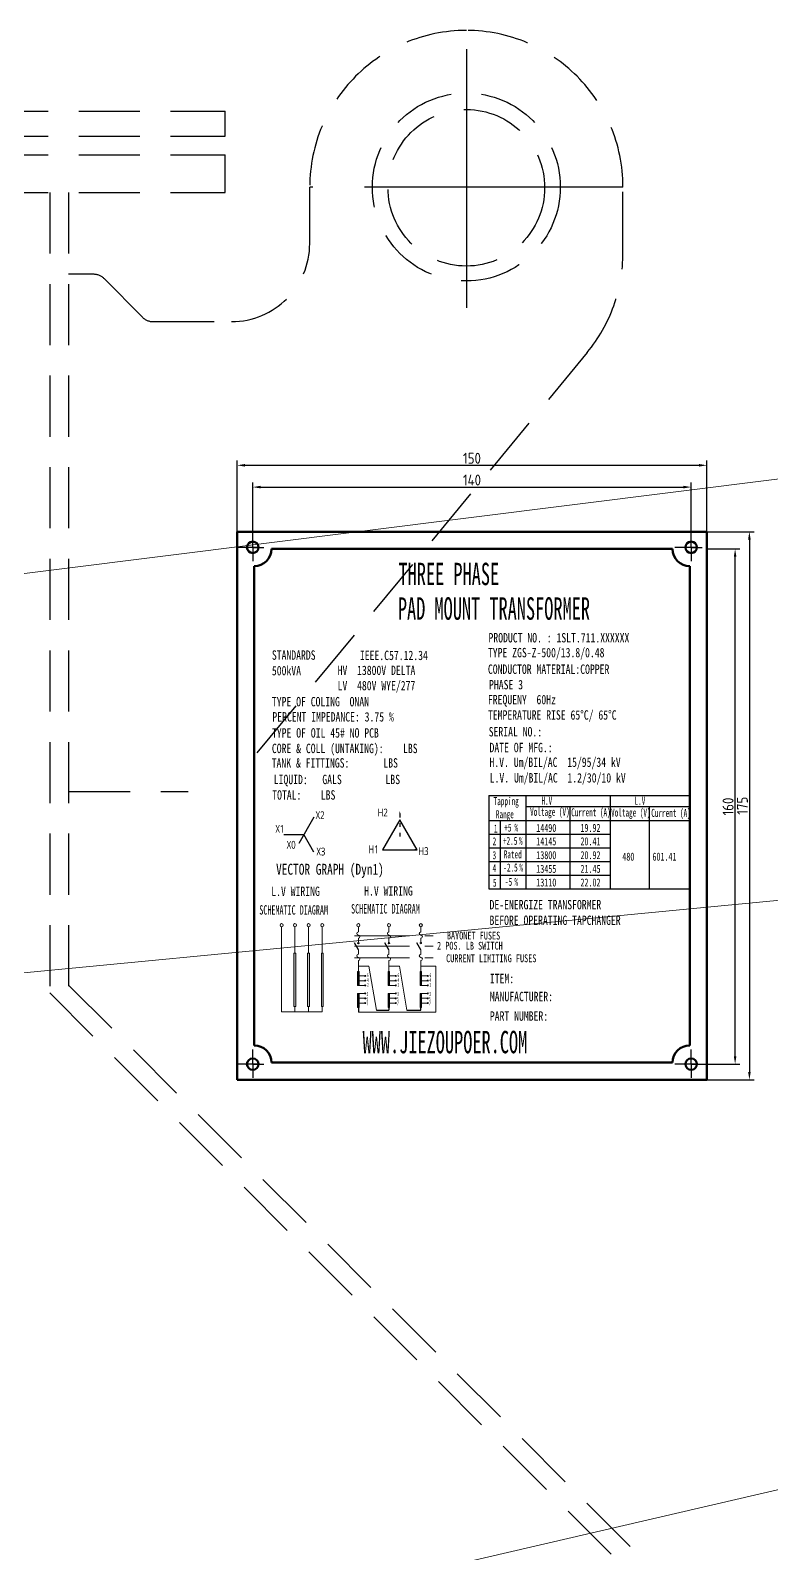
# Model space of a CAD drawing. Header units: millimetres. Extents: x 70841 to 133731, y -170061 to -164340.
# Drawn here: x 128274.6 to 128511.2, y -166143.7 to -165657.3 of the extents above; entities that cross this region are included whole.
import ezdxf
from ezdxf.enums import TextEntityAlignment as Align

# ---------------------------------------------------------------- set-up
doc = ezdxf.new("R2010")
doc.units = ezdxf.units.MM
doc.header["$LTSCALE"] = 13
for name, pattern in [('2 虚线', [5.75, 4.5, -1.25]), ('ACAD_ISO03W100', [1.18, 0.47, -0.71]), ('ACAD_ISO04W100', [30, 24, -3, 0, -3]), ('CENTERX2', [101.6, 63.5, -12.7, 12.7, -12.7]), ('DASHED', [0.75, 0.5, -0.25]), ('HIDDEN', [9.525, 6.35, -3.175])]:
    doc.linetypes.add(name, pattern=pattern)
for name, color, linetype in [('1', 4, 'Continuous'), ('2', 3, 'Continuous'), ('4', 2, 'HIDDEN'), ('4虚线层', 6, 'DASHED'), ('HYJ1', 6, 'ACAD_ISO04W100'), ('HYJ3', 4, 'Continuous')]:
    doc.layers.add(name, color=color, linetype=linetype)
for name, color, linetype, lineweight in [('2-0.13', 3, 'Continuous', 13), ('标注、文本', 3, 'Continuous', 25), ('铁心', 3, 'Continuous', 0)]:
    doc.layers.add(name, color=color, linetype=linetype, lineweight=lineweight)
doc.styles.add('11', font='')
doc.styles.get("Standard").update_dxf_attribs({"font": 'gbenor.shx', "bigfont": 'gbcbig.shx'})
doc.styles.add('宋体', font='', dxfattribs={"width": 0.6})
doc.styles.get('11').set_extended_font_data('FangSong_GB2312')
doc.styles.get('宋体').set_extended_font_data('Microsoft YaHei')
doc.dimstyles.new('1$0', dxfattribs={"dimtxt": 3.5, "dimasz": 2.5, "dimexe": 1.5, "dimexo": 0, "dimgap": 0.5, "dimtad": 1, "dimtoh": 1, "dimdec": 1, "dimtxsty": 'Standard', "dimcen": 2.5, "dimclrd": 3, "dimclre": 3, "dimclrt": 3, "dimadec": 1, "dimazin": 0, "dimtfac": 1, "dimtdec": 1, "dimtmove": 0, "dimatfit": 2, "dimfxl": 1.5, "dimarcsym": 0})

# ---------------------------------------------------------------- blocks, each defined once
blk = doc.blocks.new('*D1761')
at = {"layer": '2', "color": 3, "lineweight": -2, "transparency": 16777216}
for p, q in [((129395.74, -167911.12), (129406.39, -167911.12)), ((129404.89, -168073.13), (129404.89, -167913.62)), ((129394.04, -168075.63), (129406.39, -168075.63))]:
    blk.add_line(p, q, dxfattribs=at)
at = {"layer": '2', "color": 3, "transparency": 16777216}
for points in [[(129404.47, -167913.62), (129405.3, -167913.62), (129404.89, -167911.12)], [(129404.47, -168073.13), (129405.3, -168073.13), (129404.89, -168075.63)]]:
    blk.add_solid(points, dxfattribs=at)
at = {"layer": 'Defpoints', "color": 0, "transparency": 16777216}
for p in [(129395.74, -167911.12), (129404.89, -167911.12), (129394.04, -168075.63)]:
    blk.add_point(p, dxfattribs=at)
at = {"layer": '2', "color": 3, "transparency": 16777216, "insert": (129402.64, -167993.38), "char_height": 3.5, "attachment_point": 5, "rotation": 90}
blk.add_mtext('160', dxfattribs=at)
blk = doc.blocks.new('*D1764')
at = {"layer": '2', "color": 3, "lineweight": -2, "transparency": 16777216}
for p, q in [((129395.87, -167905.63), (129410.95, -167905.63)), ((129409.45, -167908.13), (129409.45, -168078.14)), ((129395.87, -168080.64), (129410.95, -168080.64))]:
    blk.add_line(p, q, dxfattribs=at)
at = {"layer": '2', "color": 3, "transparency": 16777216}
for points in [[(129409.03, -167908.13), (129409.87, -167908.13), (129409.45, -167905.63)], [(129409.03, -168078.14), (129409.87, -168078.14), (129409.45, -168080.64)]]:
    blk.add_solid(points, dxfattribs=at)
at = {"layer": 'Defpoints', "color": 0, "transparency": 16777216}
for p in [(129395.87, -167905.63), (129395.87, -168080.64), (129409.45, -168080.64)]:
    blk.add_point(p, dxfattribs=at)
at = {"layer": '2', "color": 3, "transparency": 16777216, "insert": (129407.2, -167993.14), "char_height": 3.5, "attachment_point": 5, "rotation": 90}
blk.add_mtext('175', dxfattribs=at)
blk = doc.blocks.new('*D1762')
at = {"layer": '2', "color": 3, "lineweight": -2, "transparency": 16777216}
for p, q in [((129250.87, -167905.99), (129250.87, -167889.89)), ((129390.87, -167905.99), (129390.87, -167889.89)), ((129253.37, -167891.39), (129388.37, -167891.39))]:
    blk.add_line(p, q, dxfattribs=at)
at = {"layer": '2', "color": 3, "transparency": 16777216}
for points in [[(129253.37, -167890.97), (129253.37, -167891.8), (129250.87, -167891.39)], [(129388.37, -167890.97), (129388.37, -167891.8), (129390.87, -167891.39)]]:
    blk.add_solid(points, dxfattribs=at)
at = {"layer": 'Defpoints', "color": 0, "transparency": 16777216}
for p in [(129390.87, -167891.39), (129250.87, -167905.99), (129390.87, -167905.99)]:
    blk.add_point(p, dxfattribs=at)
at = {"layer": '2', "color": 3, "transparency": 16777216, "insert": (129320.87, -167889.14), "char_height": 3.5, "attachment_point": 5}
blk.add_mtext('140', dxfattribs=at)
blk = doc.blocks.new('*D1763')
at = {"layer": '2', "color": 3, "lineweight": -2, "transparency": 16777216}
for p, q in [((129245.88, -167905.63), (129245.88, -167882.93)), ((129248.38, -167884.43), (129393.37, -167884.43)), ((129395.87, -167905.63), (129395.87, -167882.93))]:
    blk.add_line(p, q, dxfattribs=at)
at = {"layer": '2', "color": 3, "transparency": 16777216}
for points in [[(129248.38, -167884.01), (129248.38, -167884.85), (129245.88, -167884.43)], [(129393.37, -167884.01), (129393.37, -167884.85), (129395.87, -167884.43)]]:
    blk.add_solid(points, dxfattribs=at)
at = {"layer": 'Defpoints', "color": 0, "transparency": 16777216}
for p in [(129395.87, -167884.43), (129245.88, -167905.63), (129395.87, -167905.63)]:
    blk.add_point(p, dxfattribs=at)
at = {"layer": '2', "color": 3, "transparency": 16777216, "insert": (129320.87, -167882.18), "char_height": 3.5, "attachment_point": 5}
blk.add_mtext('150', dxfattribs=at)
blk = doc.blocks.new('125456521')
at = {"layer": '铁心'}
h = blk.add_hatch(color=256, dxfattribs=at)
h.dxf.hatch_style = 1
h.paths.add_polyline_path([(129264.03, -168040.25), (129264.65, -168040.25), (129264.65, -168057.23), (129264.03, -168057.23)])
h = blk.add_hatch(color=256, dxfattribs=at)
h.dxf.hatch_style = 1
h.paths.add_polyline_path([(129268.39, -168040.25), (129269.01, -168040.25), (129269.01, -168057.23), (129268.39, -168057.23)])
h = blk.add_hatch(color=256, dxfattribs=at)
h.dxf.hatch_style = 1
h.paths.add_polyline_path([(129272.78, -168040.25), (129273.4, -168040.25), (129273.4, -168057.23), (129272.78, -168057.23)])
h = blk.add_hatch(color=256, dxfattribs=at)
h.dxf.hatch_style = 1
h.paths.add_polyline_path([(129284.83, -168046.11), (129284.36, -168046.11), (129284.83, -168050.57)])
h.paths.add_polyline_path([(129284.36, -168046.11), (129284.83, -168050.57), (129284.36, -168050.57)])
h = blk.add_hatch(color=256, dxfattribs=at)
h.dxf.hatch_style = 1
h.paths.add_polyline_path([(129284.71, -168046.11), (129284.47, -168046.11), (129284.71, -168050.57)])
h.paths.add_polyline_path([(129284.47, -168046.11), (129284.71, -168050.57), (129284.47, -168050.57)])
h = blk.add_hatch(color=256, dxfattribs=at)
h.dxf.hatch_style = 1
h.paths.add_polyline_path([(129294.59, -168046.11), (129294.11, -168046.11), (129294.59, -168050.57)])
h.paths.add_polyline_path([(129294.11, -168046.11), (129294.59, -168050.57), (129294.11, -168050.57)])
h = blk.add_hatch(color=256, dxfattribs=at)
h.dxf.hatch_style = 1
h.paths.add_polyline_path([(129294.47, -168046.11), (129294.23, -168046.11), (129294.47, -168050.57)])
h.paths.add_polyline_path([(129294.23, -168046.11), (129294.47, -168050.57), (129294.23, -168050.57)])
h = blk.add_hatch(color=256, dxfattribs=at)
h.dxf.hatch_style = 1
h.paths.add_polyline_path([(129304.79, -168046.11), (129304.31, -168046.11), (129304.79, -168050.57)])
h.paths.add_polyline_path([(129304.31, -168046.11), (129304.79, -168050.57), (129304.31, -168050.57)])
h = blk.add_hatch(color=256, dxfattribs=at)
h.dxf.hatch_style = 1
h.paths.add_polyline_path([(129304.67, -168046.11), (129304.43, -168046.11), (129304.67, -168050.57)])
h.paths.add_polyline_path([(129304.43, -168046.11), (129304.67, -168050.57), (129304.43, -168050.57)])
h = blk.add_hatch(color=256, dxfattribs=at)
h.dxf.hatch_style = 1
h.paths.add_polyline_path([(129284.83, -168053.06), (129284.36, -168053.06), (129284.83, -168057.53)])
h.paths.add_polyline_path([(129284.36, -168053.06), (129284.83, -168057.53), (129284.36, -168057.53)])
h = blk.add_hatch(color=256, dxfattribs=at)
h.dxf.hatch_style = 1
h.paths.add_polyline_path([(129284.71, -168053.06), (129284.47, -168053.06), (129284.71, -168057.53)])
h.paths.add_polyline_path([(129284.47, -168053.06), (129284.71, -168057.53), (129284.47, -168057.53)])
h = blk.add_hatch(color=256, dxfattribs=at)
h.dxf.hatch_style = 1
h.paths.add_polyline_path([(129294.59, -168053.06), (129294.11, -168053.06), (129294.59, -168057.53)])
h.paths.add_polyline_path([(129294.11, -168053.06), (129294.59, -168057.53), (129294.11, -168057.53)])
h = blk.add_hatch(color=256, dxfattribs=at)
h.dxf.hatch_style = 1
h.paths.add_polyline_path([(129294.47, -168053.06), (129294.23, -168053.06), (129294.47, -168057.53)])
h.paths.add_polyline_path([(129294.23, -168053.06), (129294.47, -168057.53), (129294.23, -168057.53)])
h = blk.add_hatch(color=256, dxfattribs=at)
h.dxf.hatch_style = 1
h.paths.add_polyline_path([(129304.79, -168053.06), (129304.31, -168053.06), (129304.79, -168057.53)])
h.paths.add_polyline_path([(129304.31, -168053.06), (129304.79, -168057.53), (129304.31, -168057.53)])
h = blk.add_hatch(color=256, dxfattribs=at)
h.dxf.hatch_style = 1
h.paths.add_polyline_path([(129304.67, -168053.06), (129304.43, -168053.06), (129304.67, -168057.53)])
h.paths.add_polyline_path([(129304.43, -168053.06), (129304.67, -168057.53), (129304.43, -168057.53)])
at = {"layer": '2'}
for points in [[(129270.42, -167996.81), (129265.61, -168005.15)], [(129260.79, -168002.37), (129267.21, -168002.37)], [(129270.42, -168007.93), (129267.21, -168002.37)]]:
    blk.add_lwpolyline(points, dxfattribs=at)
for points in [[(129270.42, -167996.81, 0, 0.385, 0), (129270.04, -167997.48, 0.385, 0.385, 0)], [(129297.82, -167994.86, 0, 0.385, 0), (129297.82, -167995.63, 0.385, 0.385, 0)], [(129297.82, -167997.59, 0, 0.385, 0), (129298.21, -167998.26, 0.385, 0.385, 0)], [(129260.79, -168002.37, 0, 0.385, 0), (129261.56, -168002.37, 0.385, 0.385, 0)], [(129270.42, -168007.93, 0, 0.385, 0), (129270.04, -168007.26, 0.385, 0.385, 0)], [(129292.26, -168007.22, 0, 0.385, 0), (129292.65, -168006.56, 0.385, 0.385, 0)]]:
    blk.add_lwpolyline(points, format="xyseb", dxfattribs=at)
blk.add_lwpolyline([(129297.82, -167997.59), (129292.26, -168007.22), (129303.38, -168007.22)], close=True, dxfattribs=at)
at = {"layer": '2', "linetype": 'ACAD_ISO03W100', "ltscale": 0.2}
blk.add_lwpolyline([(129297.82, -167995.63), (129297.82, -168004.01)], dxfattribs=at)
at = {"layer": '2', "linetype": 'Continuous'}
blk.add_lwpolyline([(129303.38, -168007.22), (129302.61, -168007.22)], dxfattribs=at)
at = {"layer": '2-0.13'}
for p, q in [((129366.69, -167993.33), (129379.31, -167993.33)), ((129260.08, -168031.75), (129260.08, -168058.93)), ((129260.08, -168058.93), (129273.09, -168058.93))]:
    blk.add_line(p, q, dxfattribs=at)
for centre, radius in [((129260.08, -168031.26), 0.499), ((129264.34, -168031.26), 0.499), ((129268.7, -168031.26), 0.499), ((129273.09, -168031.26), 0.499), ((129284.59, -168031.26), 0.499), ((129294.35, -168031.26), 0.499), ((129304.55, -168031.26), 0.499), ((129284.59, -168036.98), 0.249), ((129294.35, -168036.98), 0.249), ((129304.55, -168036.98), 0.249)]:
    blk.add_circle(centre, radius, dxfattribs=at)
for centre, start, end in [((129284.59, -168033.94), 90, 270), ((129284.59, -168034.94), 270, 90), ((129294.35, -168033.94), 90, 270), ((129294.35, -168034.94), 270, 90), ((129304.55, -168033.94), 90, 270), ((129304.55, -168034.94), 270, 90), ((129284.59, -168041.08), 90, 270), ((129284.59, -168042.07), 270, 90), ((129294.35, -168041.08), 90, 270), ((129294.35, -168042.07), 270, 90), ((129304.55, -168041.08), 90, 270), ((129304.55, -168042.07), 270, 90)]:
    blk.add_arc(centre, 0.499, start, end, dxfattribs=at)
at = {"layer": 'HYJ1', "color": 1, "linetype": 'CENTERX2'}
for p, q in [((129250.87, -167910.63), (129250.87, -167905.99)), ((129390.87, -167910.63), (129390.87, -167905.99)), ((129250.87, -167910.63), (129245.63, -167910.63)), ((129252.7, -167910.63), (129250.87, -167910.63)), ((129250.87, -167910.63), (129254.37, -167910.63)), ((129250.87, -167910.63), (129250.87, -167915.03)), ((129250.87, -167910.63), (129250.87, -167912.46)), ((129390.87, -167910.63), (129385.63, -167910.63)), ((129392.7, -167910.63), (129390.87, -167910.63)), ((129390.87, -167910.63), (129394.37, -167910.63)), ((129390.87, -167910.63), (129390.87, -167915.03)), ((129390.87, -167910.63), (129390.87, -167912.46)), ((129250.87, -168075.63), (129245.63, -168075.63)), ((129250.87, -168075.63), (129250.87, -168070.99)), ((129252.7, -168075.63), (129250.87, -168075.63)), ((129250.87, -168075.63), (129254.37, -168075.63)), ((129250.87, -168075.63), (129250.87, -168080.03)), ((129250.87, -168075.63), (129250.87, -168077.46)), ((129390.87, -168075.63), (129385.63, -168075.63)), ((129390.87, -168075.63), (129390.87, -168070.99)), ((129392.7, -168075.63), (129390.87, -168075.63)), ((129390.87, -168075.63), (129394.37, -168075.63)), ((129390.87, -168075.63), (129390.87, -168080.03)), ((129390.87, -168075.63), (129390.87, -168077.46))]:
    blk.add_line(p, q, dxfattribs=at)
at = {"layer": 'HYJ3', "linetype": 'ByBlock', "lineweight": 50}
for p, q in [((129395.87, -167905.63), (129245.88, -167905.63)), ((129245.88, -167905.63), (129245.88, -168080.64)), ((129395.87, -168080.64), (129395.87, -167905.63)), ((129384.9, -167911.12), (129256.85, -167911.12)), ((129251.36, -167916.61), (129251.36, -168069.66)), ((129390.39, -168069.66), (129390.39, -167916.61)), ((129256.85, -168075.15), (129384.9, -168075.15)), ((129395.87, -168080.64), (129245.88, -168080.64))]:
    blk.add_line(p, q, dxfattribs=at)
for centre in [(129250.87, -167910.63), (129390.87, -167910.63), (129250.87, -168075.63), (129390.87, -168075.63)]:
    blk.add_circle(centre, 1.83, dxfattribs=at)
for centre, start, end in [((129251.36, -167911.12), 270, 0), ((129390.39, -167911.12), 180, 270), ((129251.36, -168075.15), 0, 90), ((129390.39, -168075.15), 90, 180)]:
    blk.add_arc(centre, 5.49, start, end, dxfattribs=at)
at = {"layer": '标注、文本', "color": 0}
for p, q in [((129326.3, -167989.82), (129326.3, -168019.71)), ((129326.3, -167989.82), (129326.3, -168019.71)), ((129326.3, -167989.82), (129390.39, -167989.82)), ((129338.09, -167989.82), (129338.09, -168019.71)), ((129364.97, -167989.82), (129364.97, -168019.71)), ((129390.39, -167989.82), (129390.39, -168024.09)), ((129326.3, -167997.8), (129390.39, -167997.8)), ((129329.92, -167997.8), (129329.92, -168019.71)), ((129338.09, -167993.33), (129361.7, -167993.33)), ((129352.14, -167993.33), (129352.14, -168019.71)), ((129356.09, -167993.33), (129390.39, -167993.33)), ((129377.46, -167993.33), (129377.46, -168019.71)), ((129326.3, -168002.18), (129364.97, -168002.18)), ((129326.3, -168006.56), (129364.97, -168006.56)), ((129326.3, -168010.95), (129364.97, -168010.95)), ((129326.3, -168015.33), (129364.97, -168015.33)), ((129326.3, -168019.71), (129390.39, -168019.71))]:
    blk.add_line(p, q, dxfattribs=at)
at = {"layer": '标注、文本'}
for p, q in [((129284.59, -168039.15), (129283.34, -168036.88)), ((129294.35, -168039.15), (129293.1, -168036.88)), ((129304.55, -168039.15), (129303.3, -168036.88)), ((129284.59, -168057.53), (129284.59, -168059.07)), ((129290.36, -168058.39), (129294.35, -168058.39)), ((129294.35, -168057.54), (129294.35, -168058.39)), ((129300.11, -168058.39), (129304.55, -168058.39)), ((129304.55, -168058.39), (129304.55, -168057.53))]:
    blk.add_line(p, q, dxfattribs=at)
at = {"layer": '标注、文本', "color": 2, "linetype": '2 虚线', "lineweight": 9, "ltscale": 0.3}
for p, q in [((129283.41, -168034.69), (129308.53, -168034.69)), ((129283.41, -168037.99), (129308.53, -168037.99)), ((129283.41, -168041.73), (129308.53, -168041.73))]:
    blk.add_line(p, q, dxfattribs=at)
at = {"layer": '铁心'}
for p, q in [((129264.34, -168031.75), (129264.34, -168040.25)), ((129268.7, -168031.75), (129268.7, -168040.25)), ((129273.09, -168031.75), (129273.09, -168040.25)), ((129287.93, -168044.41), (129284.59, -168044.41)), ((129290.36, -168058.39), (129287.93, -168044.41)), ((129297.69, -168044.41), (129294.34, -168044.41)), ((129300.11, -168058.39), (129297.69, -168044.41)), ((129304.55, -168044.41), (129309.35, -168044.41)), ((129309.35, -168044.41), (129309.35, -168059.07)), ((129264.34, -168058.93), (129264.34, -168057.23)), ((129268.7, -168058.93), (129268.7, -168057.23)), ((129273.09, -168058.93), (129273.09, -168057.23)), ((129294.35, -168058.39), (129290.36, -168058.39)), ((129304.55, -168058.39), (129300.11, -168058.39))]:
    blk.add_line(p, q, dxfattribs=at)
for points in [[(129284.59, -168033.44), (129284.59, -168031.75)], [(129294.35, -168033.44), (129294.35, -168031.75)], [(129304.55, -168033.44), (129304.55, -168031.75)], [(129284.59, -168036.73), (129284.59, -168035.44)], [(129294.35, -168036.73), (129294.35, -168035.44)], [(129304.55, -168036.73), (129304.55, -168035.44)], [(129284.59, -168040.58), (129284.59, -168039.15)], [(129294.35, -168040.58), (129294.35, -168039.15)], [(129304.55, -168040.58), (129304.55, -168039.15)], [(129284.83, -168046.11), (129284.36, -168046.11), (129284.83, -168050.57), (129284.83, -168046.11)], [(129284.71, -168046.11), (129284.47, -168046.11), (129284.71, -168050.57), (129284.71, -168046.11)], [(129284.59, -168046.11), (129284.59, -168042.57)], [(129284.59, -168046.11), (129284.59, -168050.57)], [(129294.59, -168046.11), (129294.11, -168046.11), (129294.59, -168050.57), (129294.59, -168046.11)], [(129294.47, -168046.11), (129294.23, -168046.11), (129294.47, -168050.57), (129294.47, -168046.11)], [(129294.35, -168046.11), (129294.35, -168042.57)], [(129294.35, -168046.11), (129294.35, -168050.57)], [(129304.79, -168046.11), (129304.31, -168046.11), (129304.79, -168050.57), (129304.79, -168046.11)], [(129304.67, -168046.11), (129304.43, -168046.11), (129304.67, -168050.57), (129304.67, -168046.11)], [(129304.55, -168046.11), (129304.55, -168042.57)], [(129304.55, -168046.11), (129304.55, -168050.57)], [(129284.59, -168047.46), (129286.64, -168047.46)], [(129284.59, -168049), (129286.64, -168049)], [(129284.59, -168050.57), (129286.64, -168050.57)], [(129294.35, -168047.46), (129296.39, -168047.46)], [(129294.35, -168049), (129296.39, -168049)], [(129294.35, -168050.57), (129296.39, -168050.57)], [(129304.55, -168047.46), (129306.62, -168047.46)], [(129304.55, -168049), (129306.62, -168049)], [(129304.55, -168050.57), (129306.62, -168050.57)], [(129284.83, -168053.06), (129284.36, -168053.06), (129284.83, -168057.53), (129284.83, -168053.06)], [(129284.71, -168053.06), (129284.47, -168053.06), (129284.71, -168057.53), (129284.71, -168053.06)], [(129284.59, -168057.53), (129284.59, -168053.06)], [(129284.59, -168053.06), (129286.64, -168053.06)], [(129284.59, -168054.63), (129286.64, -168054.63)], [(129284.59, -168056.17), (129286.64, -168056.17)], [(129294.59, -168053.06), (129294.11, -168053.06), (129294.59, -168057.53), (129294.59, -168053.06)], [(129294.47, -168053.06), (129294.23, -168053.06), (129294.47, -168057.53), (129294.47, -168053.06)], [(129294.35, -168057.53), (129294.35, -168053.06)], [(129294.35, -168053.06), (129296.39, -168053.06)], [(129294.35, -168054.63), (129296.39, -168054.63)], [(129294.35, -168056.17), (129296.39, -168056.17)], [(129304.79, -168053.06), (129304.31, -168053.06), (129304.79, -168057.53), (129304.79, -168053.06)], [(129304.67, -168053.06), (129304.43, -168053.06), (129304.67, -168057.53), (129304.67, -168053.06)], [(129304.55, -168057.53), (129304.55, -168053.06)], [(129304.55, -168053.06), (129306.62, -168053.06)], [(129304.55, -168054.63), (129306.62, -168054.63)], [(129304.55, -168056.17), (129306.62, -168056.17)], [(129309.35, -168059.07), (129309.35, -168059.07), (129284.59, -168059.07)]]:
    blk.add_lwpolyline(points, dxfattribs=at)
for points in [[(129264.65, -168057.23), (129264.03, -168057.23), (129264.03, -168040.25), (129264.65, -168040.25)], [(129269.01, -168057.23), (129268.39, -168057.23), (129268.39, -168040.25), (129269.01, -168040.25)], [(129273.4, -168057.23), (129272.78, -168057.23), (129272.78, -168040.25), (129273.4, -168040.25)], [(129284.36, -168046.11), (129284.83, -168050.57), (129284.36, -168050.57), (129284.36, -168046.11)], [(129284.47, -168046.11), (129284.71, -168050.57), (129284.47, -168050.57), (129284.47, -168046.11)], [(129294.11, -168046.11), (129294.59, -168050.57), (129294.11, -168050.57), (129294.11, -168046.11)], [(129294.23, -168046.11), (129294.47, -168050.57), (129294.23, -168050.57), (129294.23, -168046.11)], [(129304.31, -168046.11), (129304.79, -168050.57), (129304.31, -168050.57), (129304.31, -168046.11)], [(129304.43, -168046.11), (129304.67, -168050.57), (129304.43, -168050.57), (129304.43, -168046.11)], [(129284.36, -168053.06), (129284.83, -168057.53), (129284.36, -168057.53), (129284.36, -168053.06)], [(129284.47, -168053.06), (129284.71, -168057.53), (129284.47, -168057.53), (129284.47, -168053.06)], [(129294.11, -168053.06), (129294.59, -168057.53), (129294.11, -168057.53), (129294.11, -168053.06)], [(129294.23, -168053.06), (129294.47, -168057.53), (129294.23, -168057.53), (129294.23, -168053.06)], [(129304.31, -168053.06), (129304.79, -168057.53), (129304.31, -168057.53), (129304.31, -168053.06)], [(129304.43, -168053.06), (129304.67, -168057.53), (129304.43, -168057.53), (129304.43, -168053.06)]]:
    blk.add_lwpolyline(points, close=True, dxfattribs=at)
for centre in [(129286.79, -168047.47), (129286.79, -168048.97), (129286.79, -168050.53), (129296.52, -168047.47), (129296.52, -168048.97), (129296.52, -168050.53), (129306.75, -168047.47), (129306.75, -168048.97), (129306.75, -168050.53), (129286.79, -168053.07), (129286.79, -168054.64), (129286.79, -168056.14), (129296.52, -168053.07), (129296.52, -168054.64), (129296.52, -168056.14), (129306.75, -168053.07), (129306.75, -168054.64), (129306.75, -168056.14)]:
    blk.add_circle(centre, 0.154, dxfattribs=at)
at = {"layer": '2', "style": '宋体', "width": 0.76}
for s, p in [('X2', (129270.94, -167997.42)), ('H2', (129290.76, -167996.56)), ('X1', (129258.11, -168001.78)), ('X0', (129261.71, -168006.87)), ('X3', (129271.19, -168009.02)), ('H1', (129287.83, -168008.32)), ('H3', (129303.75, -168008.88))]:
    blk.add_text(s, height=2.5, dxfattribs=at).set_placement(p)
at = {"layer": '2-0.13', "style": '11'}
for s, height, width, p in [('PRODUCT NO. : 1SLT.711.XXXXXX', 3, 0.76, (129326.14, -167940.99)), ('STANDARDS', 3, 0.76, (129256.98, -167946.53)), ('IEEE.C57.12.34', 3, 0.76, (129285.08, -167946.62)), ('TYPE ZGS-Z-500/13.8/0.48', 3, 0.76, (129325.96, -167945.74)), ('500kVA', 3, 0.76, (129256.99, -167951.49)), ('HV  13800V DELTA', 3, 0.76, (129277.97, -167951.39)), ('CONDUCTOR MATERIAL:COPPER', 3, 0.76, (129325.96, -167951.03)), ('LV  480V WYE/277', 3, 0.76, (129277.97, -167956.26)), ('PHASE 3', 3, 0.76, (129326.32, -167955.97)), ('TYPE OF COLING  ONAN', 3, 0.76, (129256.98, -167961.4)), ('FREQUENY  60Hz', 3, 0.76, (129325.96, -167960.74)), ('PERCENT IMPEDANCE: 3.75 %%%', 3, 0.76, (129257.14, -167966.25)), ('TEMPERATURE RISE 65°C/ 65°C', 3, 0.76, (129325.96, -167965.65)), ('TYPE OF OIL 45# NO PCB', 3, 0.76, (129257.01, -167971.38)), ('SERIAL NO.:', 3, 0.76, (129326.21, -167971.01)), ('CORE & COLL (UNTAKING):    LBS', 3, 0.76, (129256.98, -167976.34)), ('DATE OF MFG.:', 3, 0.76, (129326.47, -167976.05)), ('TANK & FITTINGS:       LBS', 3, 0.76, (129256.91, -167980.96)), ('H.V. Um/BIL/AC  15/95/34 kV', 3, 0.76, (129326.46, -167980.74)), ('LIQUID:   GALS         LBS', 3, 0.76, (129257.58, -167986.24)), ('L.V. Um/BIL/AC  1.2/30/10 kV', 3, 0.76, (129326.53, -167985.72)), ('TOTAL:    LBS', 3, 0.76, (129257.1, -167991.19)), ('Tapping ', 2.556, 0.55, (129327.78, -167992.95)), ('H.V', 2.556, 0.55, (129343.04, -167992.83)), ('L.V', 2.556, 0.55, (129372.77, -167992.83)), ('Range', 2.556, 0.55, (129328.49, -167997.12)), ('Voltage (V)', 2.5558, 0.55, (129339.44, -167996.36)), ('Current (A)', 2.5558, 0.55, (129352.54, -167996.51)), ('Voltage (V)', 2.5558, 0.55, (129365.28, -167996.58)), ('Current (A)', 2.5558, 0.55, (129378.11, -167996.7)), ('1      ', 2.556, 0.55, (129327.88, -168001.69)), ('+5', 2.556, 0.55, (129331.18, -168001.4)), ('%', 2.56, 0.55, (129334.45, -168001.4)), ('14490', 2.556, 0.7, (129341.41, -168001.49)), ('19.92', 2.556, 0.7, (129355.51, -168001.49)), ('3', 2.56, 0.55, (129327.45, -168010.22)), ('2   ', 2.556, 0.55, (129327.46, -168005.78)), ('+2.5', 2.556, 0.55, (129330.77, -168005.61)), ('Rated', 2.556, 0.55, (129331.02, -168009.94)), ('%', 2.56, 0.55, (129335.87, -168005.61)), ('14145', 2.556, 0.7, (129341.41, -168005.78)), ('13800', 2.556, 0.7, (129341.41, -168010.19)), ('20.41', 2.556, 0.7, (129355.51, -168005.78)), ('20.92', 2.556, 0.7, (129355.51, -168010.19)), ('VECTOR GRAPH (Dyn1)', 3.5, 0.76, (129258.33, -168015.17)), ('4', 2.56, 0.55, (129327.46, -168014.34)), ('-2.5', 2.556, 0.55, (129330.88, -168014.14)), ('%', 2.56, 0.55, (129336.02, -168014.14)), ('13455', 2.556, 0.7, (129341.41, -168014.56)), ('21.45', 2.556, 0.7, (129355.51, -168014.56)), ('480', 2.556, 0.7, (129368.88, -168010.66)), ('601.41', 2.556, 0.7, (129378.49, -168010.66)), ('5', 2.56, 0.55, (129327.56, -168018.98)), ('-5', 2.556, 0.55, (129331.39, -168018.71)), ('%', 2.56, 0.55, (129334.45, -168018.71)), ('13110', 2.556, 0.7, (129341.41, -168018.91)), ('22.02', 2.556, 0.7, (129355.51, -168018.91)), ('L.V WIRING ', 3, 0.76, (129256.79, -168021.96)), ('H.V WIRING ', 3, 0.76, (129286.45, -168021.83)), ('SCHEMATIC DIAGRAM ', 3, 0.55, (129252.96, -168027.9)), ('SCHEMATIC DIAGRAM ', 3, 0.55, (129282.27, -168027.55)), ('DE-ENERGIZE TRANSFORMER', 3, 0.76, (129326.47, -168026.23)), ('BEFORE OPERATING TAPCHANGER', 3, 0.76, (129326.47, -168031.21)), ('2 POS. LB SWITCH', 2.5, 0.67, (129309.72, -168039.08)), ('ITEM:', 3, 0.76, (129326.58, -168049.81)), ('MANUFACTURER:', 3, 0.76, (129326.58, -168055.56)), ('PART NUMBER:', 3, 0.76, (129326.58, -168061.8))]:
    blk.add_text(s, height=height, dxfattribs=dict(at, width=width)).set_placement(p)
at = {"layer": '2-0.13', "style": '11', "width": 0.67}
for s, p in [('BAYONET FUSES', (129329.89, -168035.85)), ('CURRENT LIMITING FUSES', (129341.44, -168043.1))]:
    blk.add_text(s, height=2.5, dxfattribs=at).set_placement(p, align=Align.RIGHT)
at = {"layer": '4', "color": 4, "style": '11', "width": 0.6}
for s, p in [('THREE PHASE ', (129297.42, -167922.7)), (' PAD MOUNT TRANSFORMER', (129294.29, -167933.74)), ('WWW.JIEZOUPOER.COM', (129285.94, -168072.18))]:
    blk.add_text(s, height=7.1563, dxfattribs=at).set_placement(p)
at = {"layer": '铁心', "style": '11', "width": 0.55}
for s, p in [('6', (129287.36, -168047.87)), ('6', (129297.09, -168047.87)), ('6', (129307.32, -168047.87)), ('4', (129287.31, -168049.45)), ('2', (129287.37, -168050.95)), ('4', (129297.05, -168049.45)), ('2', (129297.11, -168050.95)), ('4', (129307.27, -168049.45)), ('2', (129307.33, -168050.95)), ('5', (129287.19, -168055.44)), ('3', (129287.24, -168053.86)), ('7', (129287.22, -168056.91)), ('5', (129296.93, -168055.44)), ('3', (129296.97, -168053.86)), ('7', (129296.95, -168056.91)), ('5', (129307.15, -168055.44)), ('3', (129307.2, -168053.86)), ('7', (129307.17, -168056.91))]:
    blk.add_text(s, height=1.25, dxfattribs=at).set_placement(p)
at = {"layer": '2'}
for base, p1, p2, picture, middle in [((129395.87, -167884.43), (129245.88, -167905.63), (129395.87, -167905.63), '*D1763', (129320.87, -167882.18)), ((129390.87, -167891.39), (129250.87, -167905.99), (129390.87, -167905.99), '*D1762', (129320.87, -167889.14))]:
    dim = blk.add_linear_dim(base=base, p1=p1, p2=p2, dimstyle='1$0', dxfattribs=at)
    dim.commit()
    dim.dimension.update_dxf_attribs({"geometry": picture, "text_midpoint": middle})
for base, p1, p2, text, picture, middle in [((129409.45, -168080.64), (129395.87, -167905.63), (129395.87, -168080.64), '175', '*D1764', (129407.2, -167993.14)), ((129404.89, -167911.12), (129394.04, -168075.63), (129395.74, -167911.12), '160', '*D1761', (129402.64, -167993.38))]:
    dim = blk.add_linear_dim(base=base, p1=p1, p2=p2, angle=90, text=text, dimstyle='1$0', dxfattribs=at)
    dim.commit()
    dim.dimension.update_dxf_attribs({"geometry": picture, "text_midpoint": middle})

msp = doc.modelspace()

# ---------------------------------------------------------------- linework, layer by layer
at = {"layer": '1', "color": 1, "linetype": 'CENTERX2', "lineweight": -3, "ltscale": 0.1}
for p, q in [((128413.768, -165663.352), (128413.768, -165751.293)), ((128463.768, -165707.322), (128363.768, -165707.322))]:
    msp.add_line(p, q, dxfattribs=at)
at = {"layer": '4虚线层', "ltscale": 3}
for p, q in [((127324.768, -165683.054), (128336.768, -165683.054)), ((128336.768, -165691.054), (128336.768, -165683.054)), ((127324.768, -165691.054), (128336.768, -165691.054)), ((127324.768, -165697.054), (128336.768, -165697.054)), ((128336.768, -165709.054), (128336.768, -165697.054)), ((127324.768, -165709.054), (128336.768, -165709.054)), ((128280.768, -165709.054), (128280.768, -165964.657)), ((128286.768, -165709.054), (128286.768, -165970.657)), ((128363.768, -165725.314), (128363.768, -165707.331)), ((128463.768, -165728.328), (128463.768, -165707.331)), ((128294.68, -165735.197), (128286.768, -165735.197)), ((128310.243, -165748.829), (128298.236, -165736.682)), ((128313.799, -165750.314), (128338.768, -165750.314)), ((128452.346, -165760.136), (128344.268, -165891.218)), ((128286.941, -165900.314), (128324.979, -165900.314)), ((128280.768, -165964.657), (128495.125, -166179.013)), ((128286.768, -165962.171), (128501.817, -166177.22)), ((128286.768, -165962.171), (128501.817, -166177.22))]:
    msp.add_line(p, q, dxfattribs=at)
for centre, radius in [((128413.768, -165707.322), 30), ((128413.768, -165707.572), 25)]:
    msp.add_circle(centre, radius, dxfattribs=at)
for centre, radius, start, end in [((128413.768, -165707.331), 50, 90, 180), ((128413.768, -165707.331), 50, 0, 90), ((128338.768, -165725.314), 25, 270, 0), ((128413.768, -165728.328), 50, 320.49414, 0), ((128294.68, -165740.197), 5, 44.66809, 90), ((128313.799, -165745.314), 5, 224.66809, 270)]:
    msp.add_arc(centre, radius, start, end, dxfattribs=at)
at = {"layer": '铁心'}
for points in [[(128086.746, -165854.075), (128872.701, -165755.493), (128872.701, -165755.493)], [(128212.414, -165964.036), (128864.176, -165901.425), (128864.176, -165901.425)], [(127990.755, -166244.635), (128864.354, -166041.841), (128864.354, -166041.841)]]:
    msp.add_lwpolyline(points, dxfattribs=at)

# ---------------------------------------------------------------- block references
at = {"layer": '标注、文本'}
msp.add_blockref('125456521', (-905.31, 2088.24), dxfattribs=at)

doc.saveas('drawing.dxf')
